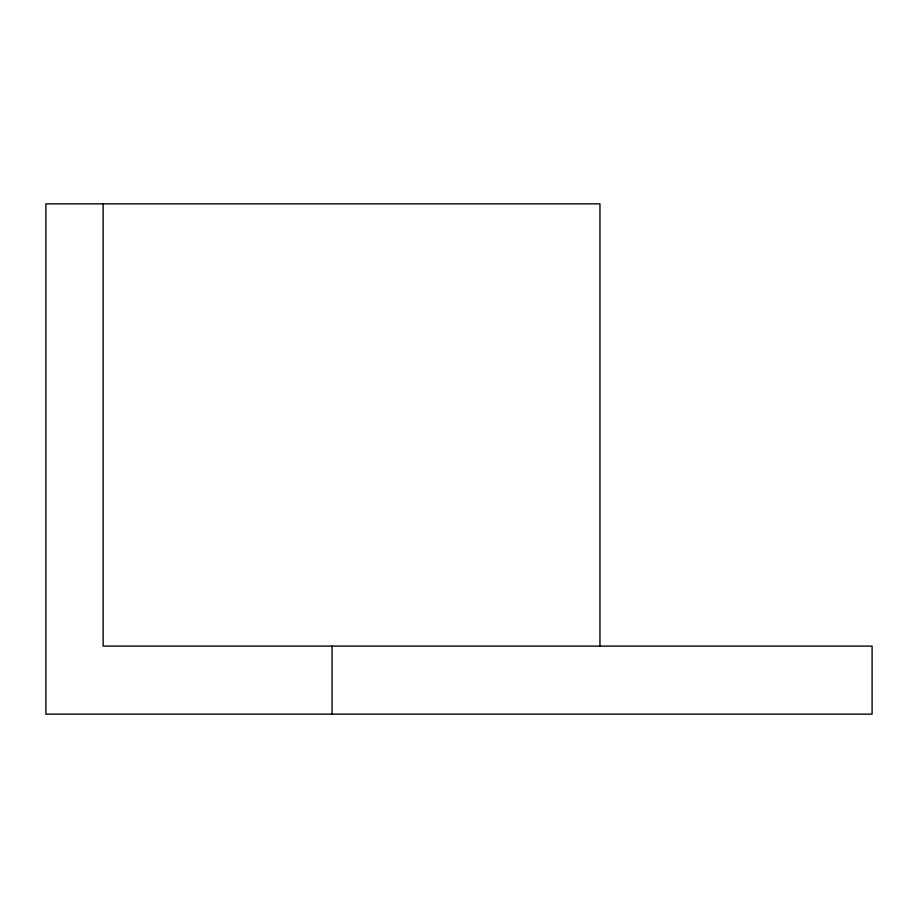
<?xml version="1.0" encoding="UTF-8"?>
<svg xmlns="http://www.w3.org/2000/svg" width="918" height="918" viewBox="0 0 918 918"><rect width="100%" height="100%" fill="white"/><g stroke="black" fill="none" stroke-linecap="round" stroke-linejoin="round"><path stroke-width="1.38" d="M599.959 646.1L599.959 203.865L45.9 203.865L45.9 714.135L872.1 714.135L872.1 646.1L103.137 646.1L103.137 203.865M332.075 646.1L332.075 714.135"/></g></svg>
